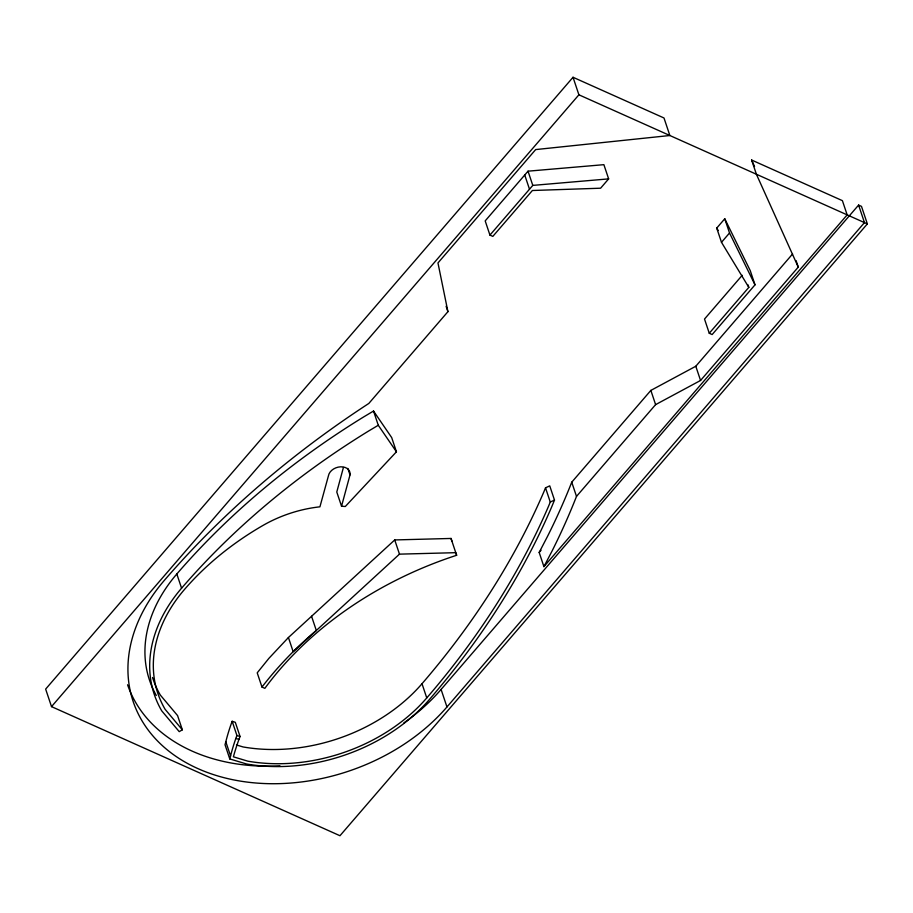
<?xml version="1.0" encoding="UTF-8"?>
<svg xmlns="http://www.w3.org/2000/svg" width="913" height="913" viewBox="0 0 913 913"><rect width="100%" height="100%" fill="white"/><g stroke="black" fill="none" stroke-linecap="round" stroke-linejoin="round"><path stroke-width="1.37" d="M545.518 487.839L550.265 502.047L548.804 505.631A849.101 628.018 -18.5 0 1 426.759 697.931A155.895 115.3 -18.5 0 1 247.822 761.168L233.397 756.82A307.795 227.657 -18.5 0 1 238.955 739.404L240.062 736.517L235.303 722.297L232.176 721.293L231.092 724.203A280.611 207.548 -18.5 0 0 225.819 741.755L225.02 744.734L229.779 758.943L246.442 763.964A159.604 118.051 -18.5 0 0 429.646 699.221A849.101 628.018 -18.5 0 0 551.68 506.92L554.499 500.084L549.74 485.864L545.518 487.839L544.045 491.411A849.101 628.018 -18.5 0 1 422.011 683.723A155.895 115.3 -18.5 0 1 243.063 746.948L236.513 744.974M229.779 758.943L230.567 755.975A280.611 207.548 -18.5 0 1 235.851 738.423L236.924 735.501L232.176 721.293M343.414 467.502L336.783 492.016L341.542 506.224L345.297 506.51L396.447 451.798L391.688 437.578L373.52 411.044L363.602 416.967A693.104 512.638 -18.5 0 0 176.825 573.98A159.604 118.051 -18.5 0 0 156.306 695.455M341.542 506.224L350.01 474.908L347.853 468.449M543.92 566.653L552.114 550.927A849.101 628.018 -18.5 0 0 576.502 496.398L655.602 404.63L700.556 380.47L798.27 267.11L756.398 174.246L751.639 160.037L842.402 200.655L847.161 214.875L543.92 566.653L539.172 552.433L547.355 536.707A849.101 628.018 -18.5 0 0 571.743 482.19L650.855 390.41L695.797 366.25L792.575 253.974M456.637 555.275L451.022 538.453L394.724 539.937L288.428 637.514L293.187 651.734L399.472 554.145L455.77 552.673L456.637 555.275A319.333 236.193 -18.5 0 0 264.85 688.345L261.974 687.044C277.974 666.296 296.257 647.34 316.32 630.495L311.561 616.275M858.597 205.083L864.463 222.612L446.959 706.97A181.881 134.519 -18.5 0 1 197.938 768.62A181.881 134.519 -18.5 0 1 164.272 580.451A849.101 628.018 -18.5 0 1 368.818 403.455L447.918 311.675L437.966 262.944L535.669 149.584L669.857 135.512L663.991 117.982L573.033 77.274L45.65 689.098L51.516 706.628L339.967 835.726L867.35 223.902L861.484 206.372L858.597 205.083L441.093 689.441A181.881 134.519 -18.5 0 1 403.923 722.856M51.516 706.628L578.899 94.804L573.033 77.274M528.034 171.176L485.191 220.889L489.939 235.098L492.826 236.387L532.382 190.509L600.606 188.204L608.64 178.88L603.881 164.671L528.034 171.176L532.793 185.396L489.939 235.098M709.264 333.256L748.82 287.378L721.487 242.31L716.728 228.09L724.762 218.766L750.246 270.625L755.005 284.845L712.151 334.557L709.264 333.256L704.516 319.048L742.223 275.292M721.487 242.31L729.521 232.986L724.762 218.766M539.172 552.433L541.032 550.288M288.428 637.514L268.913 658.341L257.215 672.835L261.974 687.044M373.52 411.044L378.279 425.264L368.361 431.176A693.104 512.638 -18.5 0 0 181.573 588.2A159.604 118.051 -18.5 0 0 161.761 710.885L179.233 731.644L182.338 729.807L177.579 715.587L160.357 695.113A155.895 115.3 -18.5 0 1 152.551 677.514M550.265 502.047L554.499 500.084M532.793 185.396L608.64 178.88M235.851 738.423L238.955 739.404M236.924 735.501L240.062 736.517M578.899 94.804L867.35 223.902M182.338 729.807L165.116 709.321A155.895 115.3 -18.5 0 1 184.46 589.49A261.746 193.59 -18.5 0 1 262.898 525.489A109.845 81.246 -18.5 0 1 319.927 506.818L328.429 475.844A11.139 8.24 -18.5 0 1 340.606 466.817A11.139 8.24 -18.5 0 1 350.01 474.908M378.279 425.264L396.447 451.798M716.728 228.09L718.211 230.533M729.521 232.986L755.005 284.845M751.639 160.037L754.549 166.486M796.102 260.65L798.27 267.11M747.952 284.788L748.82 287.378M695.797 366.25L700.556 380.47M650.855 390.41L655.602 404.63M524.735 174.999L529.494 189.219M571.743 482.19L576.502 496.398M446.115 306.277L447.918 311.675M394.724 539.937L399.472 554.145M441.093 689.441L446.959 706.97M422.011 683.723L426.759 697.931M176.825 573.98L181.573 588.2M225.819 741.755L230.567 755.975M451.022 538.453L451.878 541.067M279.949 765.847A181.881 134.519 -18.5 0 1 127.569 684.773"/></g></svg>
